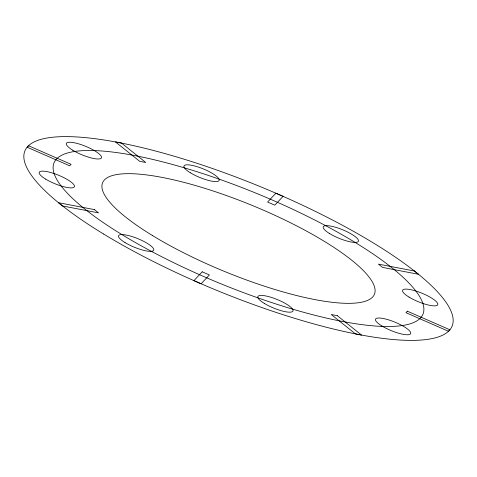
<?xml version="1.0" encoding="UTF-8"?>
<svg xmlns="http://www.w3.org/2000/svg" width="477" height="477" viewBox="0 0 477 477"><rect width="100%" height="100%" fill="white"/><g stroke="black" fill="none" stroke-linecap="round" stroke-linejoin="round"><path stroke-width="0.72" d="M28.477 145.718L27.082 147.208L69.666 165.805L71.067 164.321L28.477 145.718M202.212 271.818L193.93 280.655L201.109 283.791L209.391 274.955L202.212 271.818M275.891 193.209L267.609 202.045L274.788 205.182L283.07 196.345L275.891 193.209M407.334 311.195L405.933 312.679L448.523 331.282L449.918 329.792L407.334 311.195M121.51 143.082L115.446 141.919L139.701 161.321L145.765 162.484L121.51 143.082M94.446 209.606L58.474 202.701L62.565 205.969L98.536 212.873L94.446 209.606M414.435 271.031L378.464 264.127L382.554 267.394L418.526 274.299L414.435 271.031M337.299 315.679L331.235 314.516L355.49 333.918L361.554 335.081L337.299 315.679M152.604 235.62A146.922 35.793 22.3 0 0 373.443 296.038A146.922 35.793 22.3 0 0 189.458 183.842A146.922 35.793 22.3 0 0 152.604 235.62M103.521 233.974A230.874 56.244 22.3 0 0 450.55 328.921A230.874 56.244 22.3 0 0 161.429 152.604A230.874 56.244 22.3 0 0 103.521 233.974M121.927 234.595A199.392 48.576 22.3 0 0 421.632 316.591A199.392 48.576 22.3 0 0 171.941 164.315A199.392 48.576 22.3 0 0 121.927 234.595M381.982 326.018A18.997 4.627 22.3 0 0 410.536 333.828A18.997 4.627 22.3 0 0 386.752 319.322A18.997 4.627 22.3 0 0 381.982 326.018M409.075 297.117A18.997 4.627 22.3 0 0 437.624 304.928A18.997 4.627 22.3 0 0 413.839 290.421A18.997 4.627 22.3 0 0 409.075 297.117M329.738 233.658A18.997 4.627 22.3 0 0 358.287 241.469A18.997 4.627 22.3 0 0 334.502 226.963A18.997 4.627 22.3 0 0 329.738 233.658M190.448 172.823A18.997 4.627 22.3 0 0 219.003 180.634A18.997 4.627 22.3 0 0 195.212 166.127A18.997 4.627 22.3 0 0 190.448 172.823M72.808 150.243A18.997 4.627 22.3 0 0 101.357 158.054A18.997 4.627 22.3 0 0 77.572 143.547A18.997 4.627 22.3 0 0 72.808 150.243M45.714 179.143A18.997 4.627 22.3 0 0 74.269 186.954A18.997 4.627 22.3 0 0 50.479 172.447A18.997 4.627 22.3 0 0 45.714 179.143M125.052 242.596A18.997 4.627 22.3 0 0 153.606 250.407A18.997 4.627 22.3 0 0 129.816 235.9A18.997 4.627 22.3 0 0 125.052 242.596M264.341 303.432A18.997 4.627 22.3 0 0 292.89 311.242A18.997 4.627 22.3 0 0 269.106 296.736A18.997 4.627 22.3 0 0 264.341 303.432"/></g></svg>
